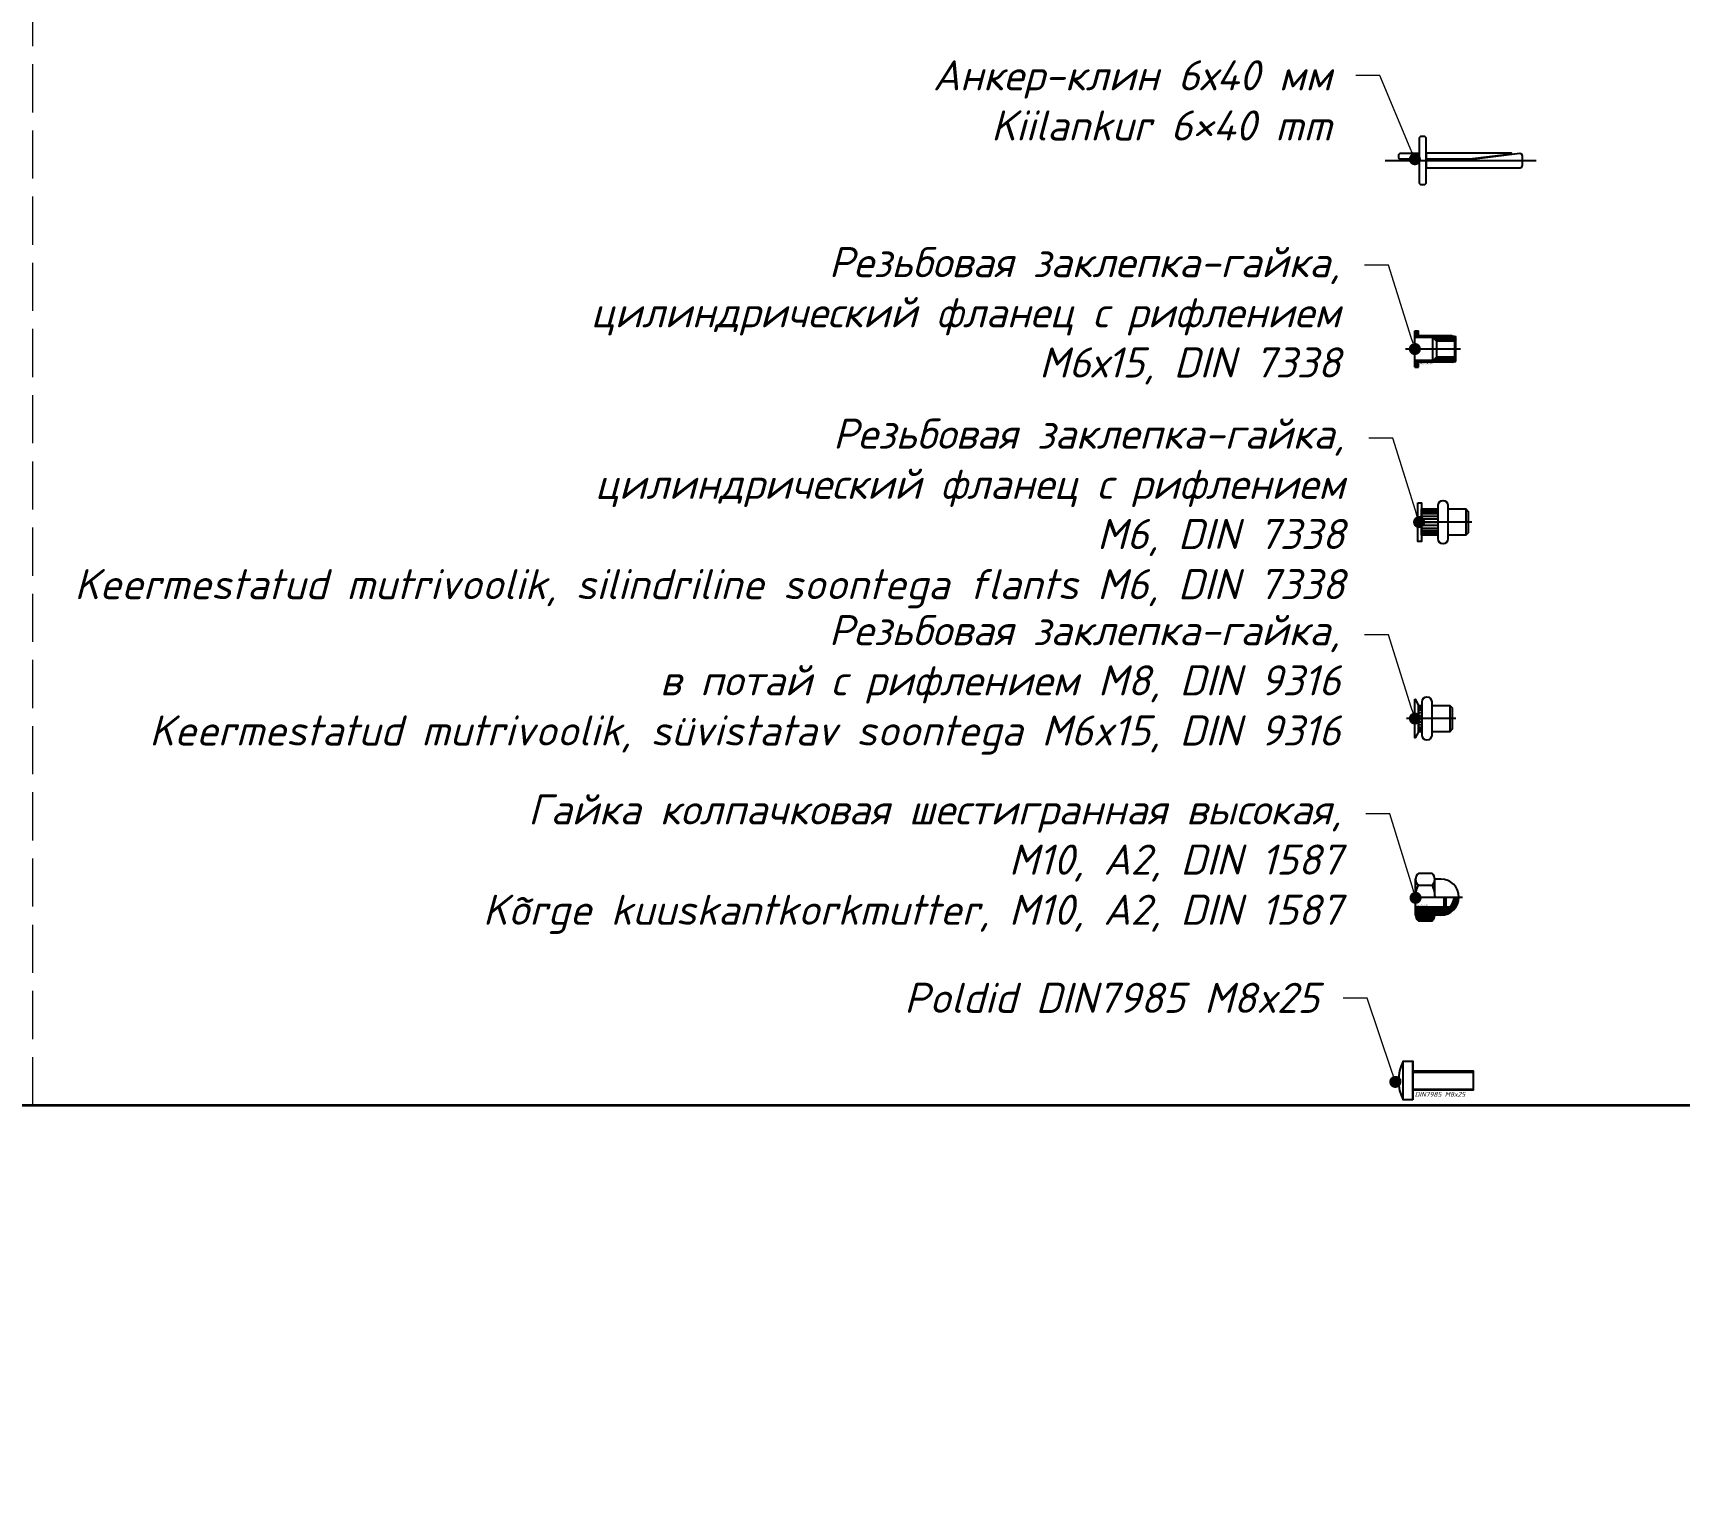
# Model space of a CAD drawing. Header units: millimetres. Extents: x -29692 to 34729, y -8412 to 43293.
# Drawn here: x -16984 to -16300, y -159 to 445 of the extents above; entities that cross this region are included whole.
import ezdxf
from ezdxf import colors
from ezdxf.entities.mleader import LeaderData, LeaderLine
from ezdxf.math import Vec2, Vec3

# ---------------------------------------------------------------- set-up
doc = ezdxf.new("R2010")
doc.units = ezdxf.units.MM
doc.set_wipeout_variables(frame=1)
doc.linetypes.add('JIS_02_4.0', pattern=[5.5, 4, -1.5])
doc.layers.get('Defpoints').update_dxf_attribs({"color": 4, "lineweight": 35})
doc.layers.add('_0_004_Текст_01', color=7, linetype='Continuous', lineweight=18)
doc.layers.add('_0_023 _Линия_04', color=96, linetype='JIS_02_4.0', lineweight=9, plot=False)
doc.styles.add('_DZ_2.5', font='isocpeui.ttf', dxfattribs={"height": 2.5})
doc.styles.add('_DZ_3.2', font='isocpeui.ttf', dxfattribs={"height": 3.2})
pattern_1 = [(145, (2306.08927, -3659.48514), (-0.36422104, -0.52016155), [])]

# ---------------------------------------------------------------- blocks, each defined once
blk = doc.blocks.new('Анкер-клин_6х40_мм')
at = {"color": 0, "linetype": 'ByBlock', "lineweight": -2, "ltscale": 0.5}
blk.add_line((0, 17.12), (0, -45.69), dxfattribs=at)
at = {"color": 0, "linetype": 'ByBlock', "lineweight": -2}
blk.add_lwpolyline([(0.55, 3), (0.55, 10.89), (1.05, 11.39), (2.5, 11.39), (3, 10.89), (3, 3)], close=True, dxfattribs=at)
blk.add_lwpolyline([(-10, 2), (-10, 1, 0.414214), (-9, 0), (9, 0, 0.414214), (10, 1), (10, 2, 0.414214), (9, 3), (-9, 3, 0.414214)], format="xyb", close=True, dxfattribs=at)
blk.add_lwpolyline([(0.55, -16.86), (2.83, -35.45), (3, -35.45), (3, 0), (-3, 0), (-3, -39, 0.414214), (-2, -40), (1.87, -40, 0.450374), (2.86, -38.88), (0.55, -20), (0.55, 0)], format="xyb", dxfattribs=at)
blk = doc.blocks.new('_Dot')
at = {"color": 0, "linetype": 'ByBlock', "lineweight": -2}
blk.add_line((-0.5, 0), (-1, 0), dxfattribs=at)
at = {"color": 0, "linetype": 'ByBlock', "const_width": 0.5}
blk.add_lwpolyline([(-0.25, 0, 1), (0.25, 0, 1)], format="xyb", close=True, dxfattribs=at)
blk = doc.blocks.new('*U1026')
at = {"linetype": 'ByBlock', "lineweight": -2}
h = blk.add_hatch(dxfattribs=at)
h.set_pattern_fill('ANSI31', color=0, scale=0.2, angle=100, style=0)
h.set_pattern_definition(pattern_1)
h.paths.add_polyline_path([(1.5, 5.45), (10.48, 5.45), (11.34, 5.17), (11.43, 5.45), (15.5, 5.45), (17, 5.19), (17, 4), (16.61, 3.32), (8.93, 3.32), (7.5, 4.75), (0, 4.75), (0, 7.5), (1.5, 7.5)])
h = blk.add_hatch(dxfattribs=at)
h.set_pattern_fill('ANSI31', color=0, scale=0.2, angle=100, style=0)
h.set_pattern_definition(pattern_1)
h.paths.add_polyline_path([(17, -4), (17, -5.19), (15.5, -5.45), (1.5, -5.45), (1.5, -7.5), (0, -7.5), (0, -4.75), (7.5, -4.75), (8.93, -3.32), (16.61, -3.32)])
at = {"color": 0, "linetype": 'ByBlock', "lineweight": -2}
for p, q in [((0, -7.5), (0, 7.5)), ((0, 7.5), (1.5, 7.5)), ((1.5, 5.45), (1.5, 7.5)), ((18.92, 0), (-3.92, 0)), ((7.5, 4.75), (0, 4.75)), ((15.5, 5.45), (1.5, 5.45)), ((7.5, 4.75), (8.93, 3.32)), ((7.5, -4.75), (7.5, 4.75)), ((17, 4), (8.25, 4)), ((16.61, 3.32), (8.93, 3.32)), ((8.93, 3.32), (8.93, -3.32)), ((15.5, 5.45), (17, 5.19)), ((17, 4), (16.61, 3.32)), ((16.61, -3.32), (16.61, 3.32)), ((17, -5.19), (17, 5.19)), ((7.5, -4.75), (0, -4.75)), ((15.5, -5.45), (1.5, -5.45)), ((1.5, -7.5), (1.5, -5.45)), ((7.5, -4.75), (8.93, -3.32)), ((17, -4), (8.25, -4)), ((16.61, -3.32), (8.93, -3.32)), ((15.5, -5.45), (17, -5.19)), ((17, -4), (16.61, -3.32)), ((0, -7.5), (1.5, -7.5))]:
    blk.add_line(p, q, dxfattribs=at)
at = {"color": 0, "linetype": 'ByBlock', "lineweight": -2, "insert": (1.94, -5.85), "char_height": 0.4336, "width": 6.5287, "attachment_point": 1, "style": '_DZ_3.2'}
blk.add_mtext('{\\H1.15317x;М8х17, DIN 7338}', dxfattribs=at)
blk = doc.blocks.new('*U1088')
at = {"color": 0, "linetype": 'ByBlock', "lineweight": -2, "transparency": 16777216}
blk.add_line((-5.02, 0), (15.47, 0), dxfattribs=at)
blk = doc.blocks.new('*U1064')
at = {"linetype": 'ByBlock', "lineweight": -2}
h = blk.add_hatch(dxfattribs=at)
h.set_pattern_fill('ANSI31', color=0, scale=0.1)
h.set_pattern_definition([(45, (-592.04643, -1076.2631), (-0.2245064, 0.2245064), [])])
h.paths.add_polyline_path([(0, -5), (11.84, -5), (12.65, -4.19), (14.06, -4.19, 0.220204), (16, 0), (18, 0, -0.414214), (10.5, -7.5), (8, -7.5, -0.212843), (6.84, -9.81), (1.15, -9.81, -0.211676), (0, -7.51)])
h.paths.add_polyline_path([(0, -4.19), (11.84, -4.19), (11.84, -5), (0, -5)], flags=17)
h.paths.add_polyline_path([(11.84, -4.19), (12.65, -4.19), (12.65, -4.19), (11.84, -5)], flags=17)
at = {"color": 0, "linetype": 'ByBlock', "lineweight": -2}
for p, q in [((0, -7.67), (0, 7.67)), ((8, 0), (8, 7.67)), ((10.5, 7.5), (8, 7.5)), ((11.84, -5), (11.84, 0)), ((12.65, -4.19), (12.65, 0)), ((14.06, -4.19), (0, -4.19)), ((11.84, -5), (0, -5)), ((11.84, -5), (12.65, -4.19)), ((10.5, -7.5), (8, -7.5))]:
    blk.add_line(p, q, dxfattribs=at)
blk.add_lwpolyline([(1.15, 4.91), (6.84, 4.91, 0.47234), (6.84, 9.81), (1.15, 9.81, 0.471294)], format="xyb", close=True, dxfattribs=at)
for points in [[(0, -0.31, -0.123592), (1.15, 4.91), (6.84, 4.91, -0.116483), (8, 0)], [(0, -7.21, 0.236068), (1.15, -9.81), (6.84, -9.81, 0.212843), (8, -7.5, 0.212843)]]:
    blk.add_lwpolyline(points, format="xyb", dxfattribs=at)
for radius, start, end in [(7.5, 270, 90), (5.5, 310.32572, 0)]:
    blk.add_arc((10.5, 0), radius, start, end, dxfattribs=at)
blk.add_blockref('*U1088', (4, 0), dxfattribs=at)
at = {"color": 0, "linetype": 'ByBlock', "lineweight": -2, "insert": (0.34, -3.17), "char_height": 0.5, "width": 13.5596, "attachment_point": 1, "style": '_DZ_3.2'}
blk.add_mtext('М10, DIN 1587', dxfattribs=at)
blk = doc.blocks.new('*U1128')
at = {"color": 0, "linetype": 'ByBlock', "lineweight": -2}
for p, q in [((0, -8), (0, 8)), ((0, 3.5), (25, 3.5)), ((0, -3.5), (25, -3.5))]:
    blk.add_line(p, q, dxfattribs=at)
for points in [[(0, -8), (-4, -8), (-4, 8), (0, 8)], [(-6, 0.57), (-5.26, 0.57), (-5.26, -0.57), (-6, -0.57)], [(0, 4), (25, 4), (25, -4), (0, -4)]]:
    blk.add_lwpolyline(points, close=True, dxfattribs=at)
blk.add_arc((11, 0), 17, 151.92751, 208.07249, dxfattribs=at)
at = {"color": 0, "linetype": 'ByBlock', "lineweight": -2, "insert": (0.81, -4.72), "char_height": 2, "width": 19.7973, "attachment_point": 1, "style": '_DZ_3.2'}
blk.add_mtext('DIN7985 M8x25', dxfattribs=at)
blk = doc.blocks.new('*U1027')
at = {"color": 0, "linetype": 'ByBlock', "lineweight": -2}
blk.add_wipeout([(-8, 1.5), (8, 1.5), (8, 0), (5.45, 0), (5.45, -7), (7, -7), (9, -8.99), (7, -11), (5.45, -11), (5.45, -18.5), (4.45, -19.5), (-4.45, -19.5), (-5.45, -18.5), (-5.45, -11), (-7, -11), (-9, -9.03), (-7, -7), (-5.45, -7), (-5.45, 0), (-8, 0)], dxfattribs=at)
blk.add_lwpolyline([(8, 1.5), (8, 0), (-8, 0), (-8, 1.5)], close=True, dxfattribs=at)
for points in [[(-5.45, -7), (-5.45, 0), (5.45, 0), (5.45, -7)], [(-4.91, 0), (-4.91, -7)], [(-4.31, 0), (-4.31, -7)], [(-3.56, 0), (-3.56, -7)], [(-2.5, 0), (-2.5, -7)], [(-1.3, 0), (-1.3, -7)], [(0, -21), (0, 3)], [(0, 0), (0, -7)], [(1.3, 0), (1.3, -7)], [(2.5, 0), (2.5, -7)], [(3.56, 0), (3.56, -7)], [(4.31, 0), (4.31, -7)], [(4.91, 0), (4.91, -7)], [(5.45, -11), (5.45, -18.5), (4.45, -19.5), (-4.45, -19.5), (-5.45, -18.5), (-5.45, -11)], [(5.45, -18.5), (-5.45, -18.5)]]:
    blk.add_lwpolyline(points, dxfattribs=at)
blk.add_lwpolyline([(-7, -7), (7, -7, -1), (7, -11), (-7, -11, -1)], format="xyb", close=True, dxfattribs=at)
blk = doc.blocks.new('*U1129')
at = {"color": 0, "linetype": 'ByBlock', "lineweight": -2}
blk.add_wipeout([(-8, 0), (8, 0), (8, -0.1), (5.45, -1.5), (5.45, -3), (7, -3), (9, -4.99), (7, -7), (5.45, -7), (5.45, -14.5), (4.45, -15.5), (-4.45, -15.5), (-5.45, -14.5), (-5.45, -7), (-7, -7), (-9, -5.03), (-7, -3), (-5.45, -3), (-5.45, -1.5), (-8, -0.1)], dxfattribs=at)
blk.add_lwpolyline([(8, 0), (8, -0.1), (5.45, -1.5), (-5.45, -1.5), (-8, -0.1), (-8, 0)], close=True, dxfattribs=at)
for points in [[(0, -17), (0, 3.5)], [(-5.45, -3), (-5.45, -1.5), (5.45, -1.5), (5.45, -3)], [(-4.91, -1.5), (-4.91, -3)], [(-4.31, -1.5), (-4.31, -3)], [(-3.56, -1.5), (-3.56, -3)], [(-2.5, -1.5), (-2.5, -3)], [(-1.3, -1.5), (-1.3, -3)], [(0, -1.5), (0, -3)], [(1.3, -1.5), (1.3, -3)], [(2.5, -1.5), (2.5, -3)], [(3.56, -1.5), (3.56, -3)], [(4.31, -1.5), (4.31, -3)], [(4.91, -1.5), (4.91, -3)], [(5.45, -7), (5.45, -14.5), (4.45, -15.5), (-4.45, -15.5), (-5.45, -14.5), (-5.45, -7)], [(5.45, -14.5), (-5.45, -14.5)]]:
    blk.add_lwpolyline(points, dxfattribs=at)
blk.add_lwpolyline([(-7, -3), (7, -3, -1), (7, -7), (-7, -7, -1)], format="xyb", close=True, dxfattribs=at)

msp = doc.modelspace()

# ---------------------------------------------------------------- linework, layer by layer
at = {"layer": '_0_023 _Линия_04', "ltscale": 5, "transparency": 33554687}
msp.add_lwpolyline([(-16984.319, 2250), (-14484.319, 2250), (-14484.319, 0), (-16984.319, 0)], close=True, dxfattribs=at)
at = {"layer": 'Defpoints', "color": 6}
msp.add_xline((0, 0), (1, 0), dxfattribs=at)

# ---------------------------------------------------------------- block references
at = {"color": 0, "linetype": 'ByBlock', "lineweight": -2, "rotation": 90}
msp.add_blockref('Анкер-клин_6х40_мм', (-16405.266, 392.483, 0), dxfattribs=at)
at = {"color": 0, "linetype": 'ByBlock', "lineweight": -2}
for name, p in [('*U1026', (-16409.98, 314.172, 0)), ('*U1064', (-16409.693, 86.481)), ('*U1128', (-16410.815, 10.234))]:
    msp.add_blockref(name, p, dxfattribs=at)

# ---------------------------------------------------------------- leaders
at = {"layer": '_0_004_Текст_01'}
ml = msp.add_multileader_mtext('Standard', dxfattribs=at)
ml.set_content('Анкер-клин 6х40 мм\\PKiilankur 6×40 mm', color=256, style='_DZ_2.5')
ml.set_leader_properties(color=256, linetype='ByLayer', lineweight=-1)
ml.set_arrow_properties(name='DOT')
ml.build(insert=Vec2(0, 0))
ml.multileader.update_dxf_attribs({"dogleg_length": 2, "arrow_head_size": 5, "scale": 5})
ctx = ml.context
ctx.base_point, ctx.scale, ctx.char_height, ctx.arrow_head_size, ctx.landing_gap_size, ctx.plane_origin = Vec3(-16622.705, 427.877, 0), 5, 12.5, 5, 10, Vec3(-16409.98, 393.034, 0)
ctx.text_align_type = 2
notes = []
notes.append((ctx, [(0, (1, 1, 0), (-16424.495, 427.877, 0), (-1, 0), 10, [(0, [(-16409.98, 393.034, 0)], 0, [])])]))
ctx.mtext.insert, ctx.mtext.alignment, ctx.mtext.flow_direction = Vec3(-16444.495, 434.132, 0), 3, 5
ml = msp.add_multileader_mtext('Standard', dxfattribs=at)
ml.set_content('Резьбовая заклепка-гайка,\\Pцилиндрический фланец с рифлением\\PМ6х15, DIN 7338', color=256, style='_DZ_2.5')
ml.set_leader_properties(color=256, linetype='ByLayer', lineweight=-1)
ml.set_arrow_properties(name='DOT')
ml.build(insert=Vec2(0, 0))
ml.multileader.update_dxf_attribs({"dogleg_length": 2, "arrow_head_size": 5, "scale": 5})
ctx = ml.context
ctx.base_point, ctx.scale, ctx.char_height, ctx.arrow_head_size, ctx.landing_gap_size, ctx.plane_origin = Vec3(-16752.776, 349.015, 0), 5, 12.5, 5, 10, Vec3(-16409.98, 314.172, 0)
ctx.text_align_type = 2
notes.append((ctx, [(0, (1, 1, 0), (-16420.92, 349.015, 0), (-1, 0), 10, [(0, [(-16409.98, 314.172, 0)], 0, [])])]))
ctx.mtext.insert, ctx.mtext.alignment, ctx.mtext.flow_direction = Vec3(-16440.92, 356.515, 0), 3, 5
ml = msp.add_multileader_mtext('Standard', dxfattribs=at)
ml.set_content('Гайка колпачковая шестигранная высокая,\\PМ10, A2, DIN 1587\\PKõrge kuuskantkorkmutter, M10, A2, DIN 1587', color=256, style='_DZ_2.5')
ml.set_leader_properties(color=256, linetype='ByLayer', lineweight=-1)
ml.set_arrow_properties(name='DOT')
ml.build(insert=Vec2(0, 0))
ml.multileader.update_dxf_attribs({"dogleg_length": 2, "arrow_head_size": 5, "scale": 5})
ctx = ml.context
ctx.base_point, ctx.scale, ctx.char_height, ctx.arrow_head_size, ctx.landing_gap_size, ctx.plane_origin = Vec3(-16813.778, 121.01), 5, 12.5, 5, 10, Vec3(-16409.693, 86.167)
ctx.text_align_type = 2
notes.append((ctx, [(0, (1, 1, 0), (-16420.341, 121.01), (-1, 0), 10, [(0, [(-16409.693, 86.167)], 0, [])])]))
ctx.mtext.insert, ctx.mtext.alignment, ctx.mtext.flow_direction = Vec3(-16440.341, 129.135), 3, 5
ml = msp.add_multileader_mtext('Standard', dxfattribs=at)
ml.set_content('Poldid DIN7985 M8x25', color=256, style='_DZ_2.5')
ml.set_leader_properties(color=256, linetype='ByLayer', lineweight=-1)
ml.set_arrow_properties(name='DOT')
ml.build(insert=Vec2(0, 0))
ml.multileader.update_dxf_attribs({"dogleg_length": 2, "arrow_head_size": 5, "scale": 5})
ctx = ml.context
ctx.base_point, ctx.scale, ctx.char_height, ctx.arrow_head_size, ctx.landing_gap_size, ctx.plane_origin = Vec3(-16630.372, 44.538), 5, 12.5, 5, 10, Vec3(-16418.106, 9.695)
ctx.text_align_type = 2
notes.append((ctx, [(0, (1, 1, 0), (-16429.776, 44.538), (-1, 0), 10, [(0, [(-16418.106, 9.695)], 0, [])])]))
ctx.mtext.insert, ctx.mtext.alignment, ctx.mtext.flow_direction = Vec3(-16449.776, 50.869), 3, 5
for ctx, leaders in notes:
    for number, flags, end, landing, length, lines in leaders:
        leader = LeaderData()
        leader.index, (leader.has_last_leader_line, leader.has_dogleg_vector, leader.attachment_direction) = number, flags
        leader.last_leader_point, leader.dogleg_vector, leader.dogleg_length = Vec3(end), Vec3(landing), length
        for number, points, colour, breaks in lines:
            line = LeaderLine()
            line.index, line.vertices, line.color, line.breaks = number, Vec3.list(points), colors.encode_raw_color(colour), breaks
            leader.lines.append(line)
        ctx.leaders.append(leader)

# ---------------------------------------------------------------- next in the draw order: block references
at = {"color": 0, "linetype": 'ByBlock', "lineweight": -2, "transparency": 33554687, "rotation": 90}
for name, p in [('*U1027', (-16407.27, 242.272)), ('*U1129', (-16409.992, 160.644))]:
    msp.add_blockref(name, p, dxfattribs=at)

# ---------------------------------------------------------------- next in the draw order: leaders
at = {"layer": '_0_004_Текст_01'}
ml = msp.add_multileader_mtext('Standard', dxfattribs=at)
ml.set_content('Резьбовая заклепка-гайка,\\Pцилиндрический фланец с рифлением\\PМ6, DIN 7338\\PKeermestatud mutrivoolik, silindriline soontega flants M6, DIN 7338', color=256, style='_DZ_2.5')
ml.set_leader_properties(color=256, linetype='ByLayer', lineweight=-1)
ml.set_arrow_properties(name='DOT')
ml.build(insert=Vec2(0, 0))
ml.multileader.update_dxf_attribs({"dogleg_length": 2, "arrow_head_size": 5, "scale": 5})
ctx = ml.context
ctx.base_point, ctx.scale, ctx.char_height, ctx.arrow_head_size, ctx.landing_gap_size, ctx.plane_origin = Vec3(-16986.174, 277.116), 5, 12.5, 5, 10, Vec3(-16408.226, 242.272)
ctx.text_align_type = 2
notes = []
notes.append((ctx, [(0, (1, 1, 0), (-16419.166, 277.116), (-1, 0), 10, [(0, [(-16408.226, 242.272)], 0, [])])]))
ctx.mtext.insert, ctx.mtext.alignment, ctx.mtext.flow_direction = Vec3(-16439.166, 285.241), 3, 5
ml = msp.add_multileader_mtext('Standard', dxfattribs=at)
ml.set_content('Резьбовая заклепка-гайка,\\Pв потай с рифлением М8, DIN 9316\\PKeermestatud mutrivoolik, süvistatav soontega M6x15, DIN 9316', color=256, style='_DZ_2.5')
ml.set_leader_properties(color=256, linetype='ByLayer', lineweight=-1)
ml.set_arrow_properties(name='DOT')
ml.build(insert=Vec2(0, 0))
ml.multileader.update_dxf_attribs({"dogleg_length": 2, "arrow_head_size": 5, "scale": 5})
ctx = ml.context
ctx.base_point, ctx.scale, ctx.char_height, ctx.arrow_head_size, ctx.landing_gap_size, ctx.plane_origin = Vec3(-16957.407, 195.488), 5, 12.5, 5, 10, Vec3(-16409.98, 160.644)
ctx.text_align_type = 2
notes.append((ctx, [(0, (1, 1, 0), (-16420.92, 195.488), (-1, 0), 10, [(0, [(-16409.98, 160.644)], 0, [])])]))
ctx.mtext.insert, ctx.mtext.alignment, ctx.mtext.flow_direction = Vec3(-16440.92, 203.613), 3, 5
for ctx, leaders in notes:
    for number, flags, end, landing, length, lines in leaders:
        leader = LeaderData()
        leader.index, (leader.has_last_leader_line, leader.has_dogleg_vector, leader.attachment_direction) = number, flags
        leader.last_leader_point, leader.dogleg_vector, leader.dogleg_length = Vec3(end), Vec3(landing), length
        for number, points, colour, breaks in lines:
            line = LeaderLine()
            line.index, line.vertices, line.color, line.breaks = number, Vec3.list(points), colors.encode_raw_color(colour), breaks
            leader.lines.append(line)
        ctx.leaders.append(leader)

doc.saveas('drawing.dxf')
